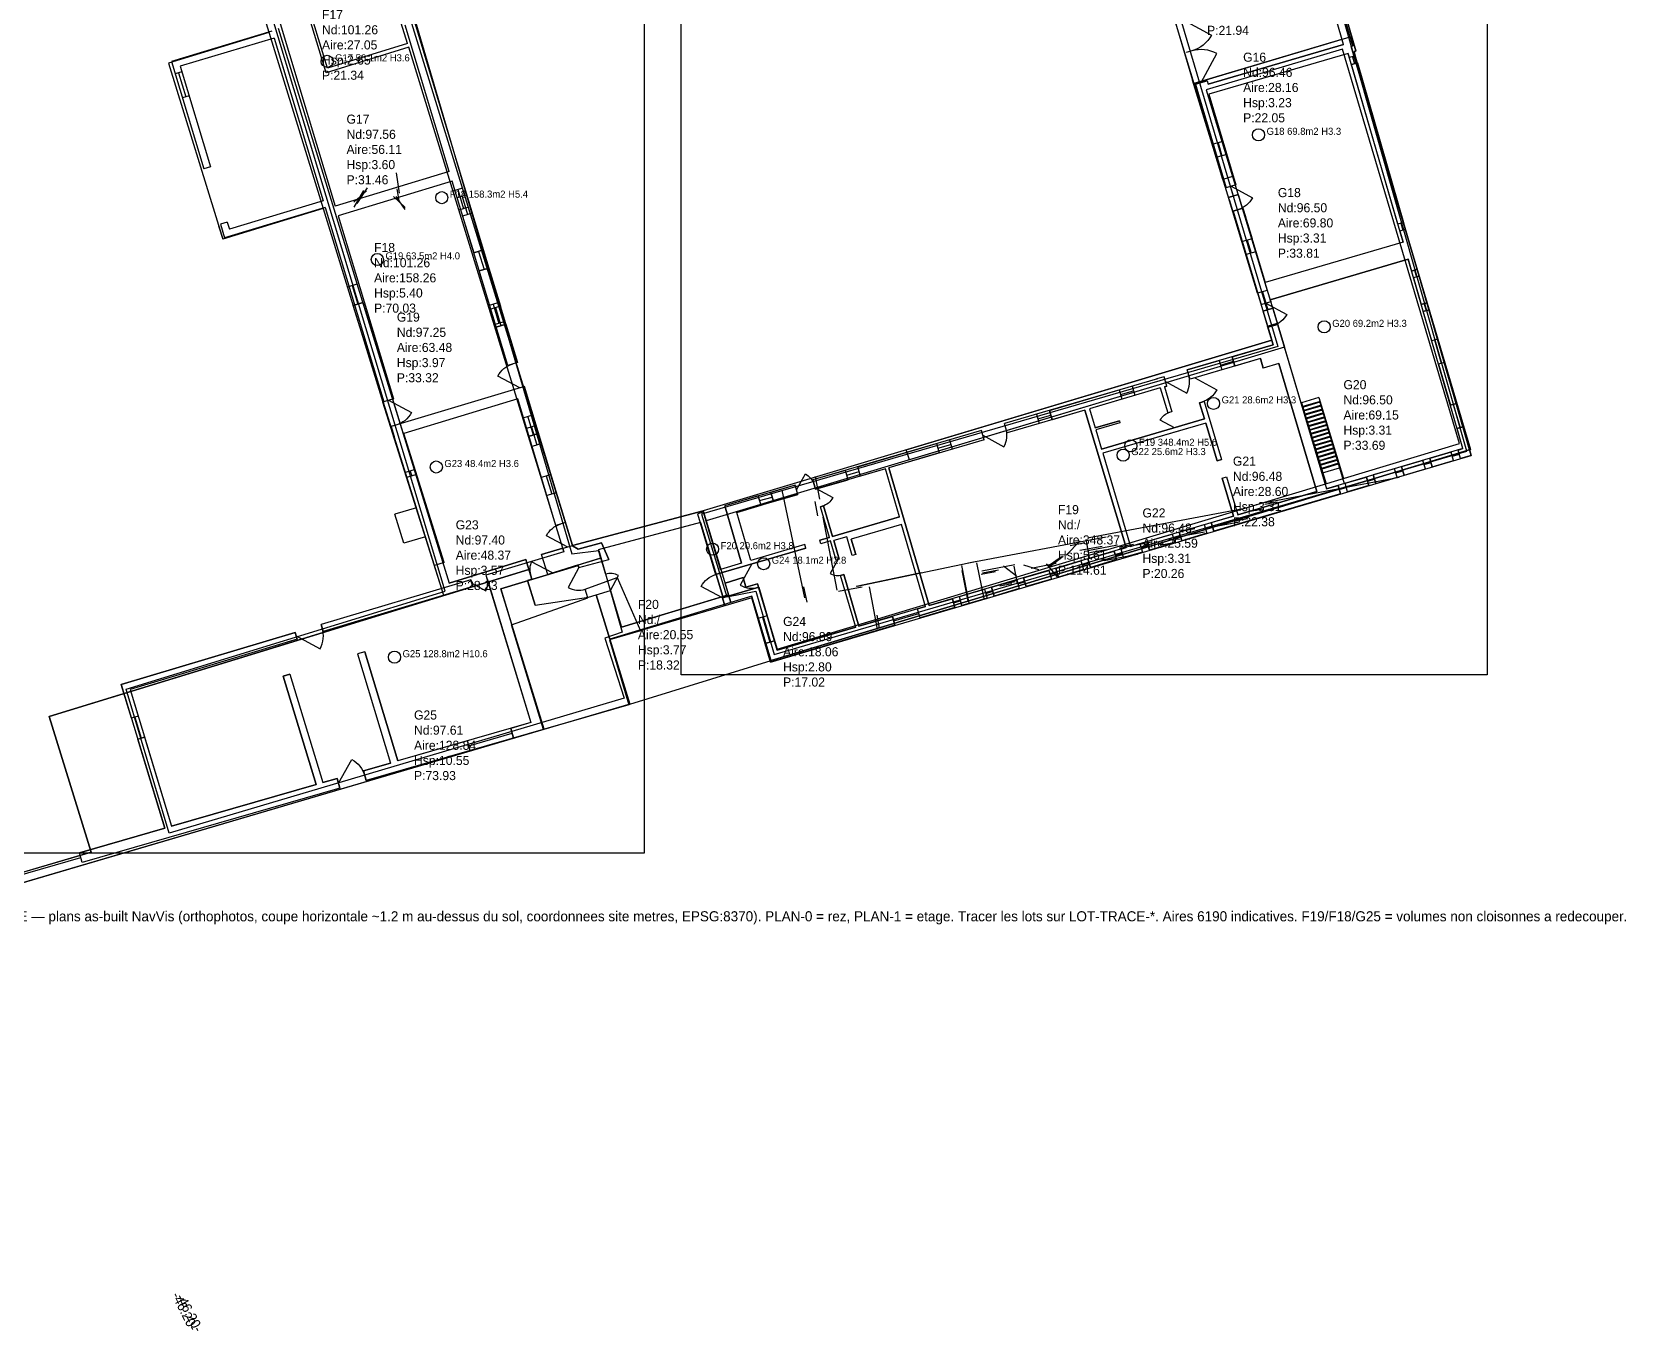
# Model space of a CAD drawing. Header units: metres. Extents: x -105 to 86, y -73 to 82.
# Drawn here: x -36.4 to 42.6, y -72.8 to -8.5 of the extents above; entities that cross this region are included whole.
import ezdxf

# ---------------------------------------------------------------- set-up
doc = ezdxf.new("R2010")
doc.units = ezdxf.units.M
for name, color, linetype in [('6190-AIRES-0', 1, 'Continuous'), ('6190-AIRES-1', 6, 'Continuous'), ('6190-COTES-0', 8, 'Continuous'), ('6190-COTES-1', 8, 'Continuous'), ('6190-LIMITE', 3, 'Continuous'), ('6190-PLAN-0', 1, 'Continuous'), ('6190-PLAN-1', 6, 'Continuous'), ('NAVVIS-FOOTPRINT', 5, 'Continuous'), ('NAVVIS-MURS-0', 7, 'Continuous'), ('NAVVIS-MURS-1', 4, 'Continuous'), ('NAVVIS-NOTES', 7, 'Continuous'), ('NAVVIS-PLAN-0', 8, 'Continuous'), ('NAVVIS-PLAN-1', 8, 'Continuous'), ('NAVVIS-ROOM-0', 3, 'Continuous'), ('NAVVIS-ROOM-1', 3, 'Continuous')]:
    doc.layers.add(name, color=color, linetype=linetype)
picture_1 = doc.add_image_def('image1.png', size_in_pixel=(1632, 2740))
picture_2 = doc.add_image_def('image2.png', size_in_pixel=(1632, 2740))
picture_3 = doc.add_image_def('image3.png', size_in_pixel=(2796, 2789))
picture_4 = doc.add_image_def('image4.png', size_in_pixel=(2796, 2789))

msp = doc.modelspace()

# ---------------------------------------------------------------- linework, layer by layer
at = {"layer": '6190-LIMITE'}
for p, q in [((-6.876, -41.554), (-6.876, -41.554)), ((-6.834, -41.513), (-6.834, -41.513))]:
    msp.add_line(p, q, dxfattribs=at)
at = {"layer": '6190-PLAN-0'}
for p, q in [((-24.53, -8.421), (-29.512, -9.914)), ((-24.126, -8.028), (-21.397, -17.075)), ((-15.748, -15.371), (-17.937, -8.114)), ((-12.373, -24.829), (-17.459, -7.97)), ((-24.429, -8.756), (-29.075, -10.149)), ((-24.429, -8.756), (-21.996, -16.821)), ((-24.429, -8.756), (-24.421, -8.78)), ((-24.429, -8.756), (-23.766, -10.952)), ((-24.429, -8.756), (-23.766, -10.952)), ((21.336, -9.311), (20.761, -9.48)), ((28.562, -9.083), (21.846, -11.04)), ((-29.512, -9.914), (-27.905, -15.241)), ((-29.075, -10.149), (-27.569, -15.14)), ((28.798, -9.514), (21.886, -11.529)), ((29.145, -9.643), (28.86, -9.726)), ((29.246, -9.988), (28.96, -10.072)), ((29.002, -9.684), (29.103, -10.03)), ((-28.991, -10.426), (-29.327, -10.527)), ((-29.159, -10.477), (-28.799, -11.674)), ((21.796, -10.869), (21.22, -11.039)), ((21.22, -11.039), (21.406, -11.668)), ((21.796, -10.869), (21.846, -11.04)), ((-28.63, -11.623), (-28.968, -11.724)), ((21.406, -11.668), (22.749, -16.166)), ((21.886, -11.529), (23.229, -16.026)), ((29.4, -11.579), (29.398, -11.579)), ((29.587, -12.222), (29.584, -12.223)), ((22.586, -13.874), (22.106, -14.014)), ((22.346, -13.944), (22.538, -14.586)), ((22.778, -14.516), (22.298, -14.656)), ((-27.569, -15.14), (-27.905, -15.241)), ((-15.748, -15.371), (-21.397, -17.075)), ((-15.604, -15.85), (-21.252, -17.554)), ((-12.851, -24.974), (-15.604, -15.85)), ((-14.877, -16.529), (-15.355, -16.673)), ((22.642, -15.808), (22.642, -15.808)), ((23.229, -16.026), (22.749, -16.166)), ((-21.895, -17.156), (-26.876, -18.649)), ((-21.996, -16.821), (-26.642, -18.214)), ((-21.895, -17.156), (-18.996, -26.765)), ((-15.116, -16.601), (-14.845, -17.501)), ((23.576, -17.186), (23.096, -17.326)), ((23.096, -17.326), (24.477, -21.95)), ((23.576, -17.186), (23.699, -17.599)), ((-26.743, -17.878), (-27.079, -17.979)), ((-27.079, -17.979), (-26.876, -18.649)), ((-26.743, -17.878), (-26.642, -18.214)), ((-21.252, -17.554), (-18.517, -26.62)), ((-14.605, -17.429), (-15.084, -17.573)), ((23.707, -17.626), (24.674, -20.861)), ((31.536, -17.883), (31.251, -17.966)), ((31.393, -17.924), (31.494, -18.27)), ((24.027, -18.696), (23.547, -18.836)), ((23.787, -18.766), (23.979, -19.408)), ((31.523, -18.866), (24.674, -20.861)), ((31.636, -18.229), (31.351, -18.312)), ((-14.056, -19.248), (-14.535, -19.392)), ((-14.296, -19.32), (-14.024, -20.22)), ((24.219, -19.338), (23.739, -19.478)), ((31.756, -19.707), (24.928, -21.713)), ((-13.785, -20.148), (-14.264, -20.292)), ((32.211, -20.209), (31.926, -20.293)), ((32.069, -20.251), (32.169, -20.597)), ((32.311, -20.555), (32.027, -20.639)), ((-13.216, -22.034), (-13.695, -22.178)), ((-13.455, -22.106), (-13.184, -23.006)), ((24.477, -21.95), (24.957, -21.809)), ((24.928, -21.713), (24.957, -21.809)), ((32.693, -21.871), (32.408, -21.954)), ((32.551, -21.912), (32.651, -22.258)), ((32.793, -22.216), (32.509, -22.3)), ((-12.944, -22.934), (-13.423, -23.078)), ((24.815, -23.081), (25.294, -22.939)), ((24.815, -23.081), (25.072, -23.942)), ((25.294, -22.939), (27.725, -31.074)), ((33.214, -23.667), (32.93, -23.75)), ((25.072, -23.942), (20.819, -25.192)), ((33.072, -23.708), (33.406, -24.861)), ((-12.373, -24.829), (-12.851, -24.974)), ((20.954, -25.652), (20.819, -25.192)), ((24.442, -24.628), (20.954, -25.652)), ((22.4, -24.728), (22.537, -25.187)), ((22.468, -24.957), (23.11, -24.766)), ((23.042, -24.539), (23.18, -24.999)), ((24.442, -24.628), (24.585, -25.107)), ((25.353, -24.881), (24.585, -25.107)), ((25.353, -24.881), (27.245, -31.215)), ((33.549, -24.819), (33.264, -24.903)), ((-12.017, -26.007), (-18.623, -28)), ((-9.984, -32.748), (-12.017, -26.007)), ((19.344, -25.625), (11.767, -27.851)), ((18.087, -25.994), (18.225, -26.454)), ((19.668, -25.53), (19.296, -25.639)), ((19.803, -25.991), (19.668, -25.53)), ((19.683, -26.026), (19.803, -25.991)), ((19.803, -25.991), (19.683, -26.026)), ((19.683, -26.026), (20.052, -27.262)), ((-18.517, -26.62), (-18.996, -26.765)), ((-12.352, -26.63), (-18, -28.334)), ((-10.462, -32.893), (-12.352, -26.63)), ((19.482, -26.085), (15.97, -27.116)), ((17.444, -26.183), (17.582, -26.643)), ((17.513, -26.413), (18.155, -26.221)), ((19.482, -26.085), (19.851, -27.321)), ((21.653, -26.75), (21.432, -26.815)), ((21.432, -26.815), (21.673, -27.62)), ((21.447, -26.852), (21.444, -26.853)), ((21.653, -26.75), (22.513, -29.628)), ((27.386, -26.796), (26.522, -27.05)), ((27.386, -26.796), (28.588, -30.82)), ((34.14, -26.855), (33.855, -26.939)), ((15.749, -27.181), (11.902, -28.311)), ((13.348, -27.386), (13.485, -27.846)), ((13.416, -27.616), (14.059, -27.428)), ((13.99, -27.198), (14.128, -27.658)), ((13.99, -27.198), (14.128, -27.658)), ((15.749, -27.181), (17.784, -33.994)), ((15.97, -27.116), (16.253, -28.065)), ((21.673, -27.62), (16.568, -29.119)), ((20.052, -27.262), (19.851, -27.321)), ((27.442, -26.988), (26.58, -27.241)), ((27.499, -27.18), (26.637, -27.433)), ((27.555, -27.372), (26.694, -27.625)), ((27.611, -27.564), (26.751, -27.816)), ((33.997, -26.897), (34.332, -28.049)), ((-18.623, -28), (-18.478, -28.481)), ((-16.003, -34.729), (-18, -28.334)), ((-11.434, -27.941), (-11.913, -28.085)), ((-11.673, -28.013), (-11.402, -28.913)), ((10.616, -28.189), (2.26, -30.643)), ((10.751, -28.649), (10.616, -28.189)), ((11.902, -28.311), (11.767, -27.851)), ((17.453, -27.713), (16.253, -28.065)), ((17.481, -27.809), (16.282, -28.161)), ((16.282, -28.161), (16.568, -29.119)), ((20.092, -28.303), (16.628, -29.32)), ((17.453, -27.713), (17.481, -27.809)), ((21.733, -27.821), (20.092, -28.303)), ((21.733, -27.821), (22.292, -29.694)), ((27.668, -27.756), (26.809, -28.008)), ((27.724, -27.947), (26.866, -28.2)), ((27.78, -28.139), (26.923, -28.391)), ((27.837, -28.331), (26.98, -28.583)), ((34.474, -28.007), (34.189, -28.091)), ((-17.373, -32.018), (-18.478, -28.481)), ((-11.162, -28.841), (-11.641, -28.985)), ((10.751, -28.649), (6.031, -30.036)), ((8.392, -28.842), (8.53, -29.302)), ((8.461, -29.072), (9.103, -28.88)), ((9.035, -28.653), (9.173, -29.113)), ((27.893, -28.523), (27.038, -28.774)), ((27.95, -28.715), (27.095, -28.966)), ((28.006, -28.907), (27.152, -29.158)), ((28.062, -29.099), (27.209, -29.349)), ((34.479, -29.09), (27.725, -31.074)), ((0.168, -39.657), (34.885, -29.423)), ((4.63, -30.447), (4.496, -29.987)), ((16.628, -29.32), (18.005, -33.929)), ((22.292, -29.694), (22.513, -29.628)), ((28.119, -29.291), (27.267, -29.541)), ((28.175, -29.483), (27.324, -29.733)), ((28.231, -29.674), (27.381, -29.924)), ((28.288, -29.866), (27.438, -30.116)), ((32.554, -29.883), (32.899, -29.781)), ((33.954, -29.47), (34.3, -29.369)), ((-17.44, -30.128), (-17.919, -30.273)), ((-17.365, -30.367), (-17.844, -30.512)), ((-17.679, -30.201), (-17.607, -30.44)), ((-10.7, -30.372), (-11.179, -30.517)), ((-10.94, -30.445), (-10.668, -31.345)), ((2.395, -31.104), (2.26, -30.643)), ((5.859, -30.087), (2.395, -31.104)), ((4.016, -30.628), (3.882, -30.167)), ((3.949, -30.397), (4.563, -30.218)), ((6.555, -32.467), (5.859, -30.087)), ((8.029, -36.86), (6.031, -30.036)), ((22.55, -30.556), (22.77, -30.491)), ((22.55, -30.556), (23.109, -32.43)), ((22.77, -30.491), (23.33, -32.365)), ((28.344, -30.058), (27.496, -30.308)), ((29.753, -30.707), (30.098, -30.605)), ((31.153, -30.295), (31.499, -30.193)), ((-10.429, -31.272), (-10.908, -31.417)), ((1.397, -30.897), (-2.096, -31.923)), ((1.531, -31.358), (-1.5, -32.248)), ((-0.301, -31.896), (-0.436, -31.436)), ((-0.368, -31.666), (0.246, -31.486)), ((0.313, -31.716), (0.178, -31.255)), ((1.531, -31.358), (1.397, -30.897)), ((27.245, -31.215), (23.33, -32.365)), ((28.352, -31.119), (28.697, -31.017)), ((-17.373, -32.018), (-18.447, -32.34)), ((-18, -33.772), (-18.447, -32.34)), ((-3.157, -32.235), (-3.445, -32.319)), ((-3.445, -32.319), (-2.552, -35.329)), ((-3.158, -32.234), (-2.315, -35.072)), ((-1.264, -34.764), (-2.096, -31.923)), ((-0.804, -34.628), (-1.5, -32.248)), ((2.801, -31.923), (2.648, -31.968)), ((3.092, -33.484), (2.648, -31.968)), ((3.245, -33.439), (2.801, -31.923)), ((-9.984, -32.748), (-10.462, -32.893)), ((-3.309, -32.779), (-3.31, -32.78)), ((6.555, -32.467), (3.245, -33.439)), ((6.665, -32.841), (4.17, -33.574)), ((7.856, -36.91), (6.665, -32.841)), ((23.109, -32.43), (18.005, -33.929)), ((21.661, -32.855), (21.788, -33.283)), ((21.721, -33.056), (22.066, -32.953)), ((22.006, -32.754), (22.134, -33.181)), ((-16.926, -33.45), (-18, -33.772)), ((-16.482, -34.873), (-16.926, -33.45)), ((-9.637, -33.897), (-10.116, -34.041)), ((-9.637, -33.897), (-9.356, -34.069)), ((-9.356, -34.069), (-8.197, -33.756)), ((-8.197, -33.756), (-7.833, -34.58)), ((1.863, -33.845), (-0.804, -34.628)), ((1.914, -34.018), (1.863, -33.845)), ((3.092, -33.484), (2.612, -33.625)), ((2.662, -33.798), (2.612, -33.625)), ((3.142, -33.657), (2.662, -33.798)), ((3.423, -34.617), (3.142, -33.657)), ((3.947, -33.452), (3.304, -33.641)), ((3.577, -34.572), (3.304, -33.641)), ((4.219, -34.383), (3.947, -33.452)), ((4.392, -34.332), (4.17, -33.574)), ((18.475, -33.791), (18.604, -34.222)), ((18.54, -34.006), (18.885, -33.903)), ((18.821, -33.689), (18.949, -34.12)), ((20.068, -33.323), (20.196, -33.753)), ((20.13, -33.531), (20.475, -33.428)), ((20.413, -33.222), (20.542, -33.651)), ((-16.003, -34.729), (-16.482, -34.873)), ((-10.067, -34.203), (-13.927, -35.36)), ((-10.067, -34.203), (-10.116, -34.041)), ((-9.329, -34.984), (-7.833, -34.58)), ((1.914, -34.018), (-2.552, -35.329)), ((3.577, -34.572), (3.423, -34.617)), ((4.392, -34.332), (4.219, -34.383)), ((7.107, -34.348), (7.106, -34.348)), ((17.784, -33.994), (8.029, -36.86)), ((15.551, -34.652), (15.679, -35.08)), ((15.611, -34.853), (15.956, -34.75)), ((15.897, -34.55), (16.024, -34.978)), ((17.26, -34.374), (17.605, -34.273)), ((-13.927, -35.36), (-13.825, -35.694)), ((-9.361, -34.879), (-13.2, -36.029)), ((-9.329, -34.984), (-9.361, -34.879)), ((-9.006, -36.054), (-7.436, -35.476)), ((-7.436, -35.476), (-6.27, -38.109)), ((-1.264, -34.764), (-2.315, -35.072)), ((3.796, -35.32), (3.642, -35.365)), ((4.392, -37.928), (3.642, -35.365)), ((4.546, -37.883), (3.796, -35.32)), ((12.711, -35.486), (12.841, -35.921)), ((13.959, -35.12), (14.088, -35.553)), ((14.019, -35.32), (14.363, -35.217)), ((14.304, -35.018), (14.433, -35.451)), ((-14.683, -35.586), (-22.087, -37.805)), ((-14.581, -35.921), (-21.99, -38.142)), ((-14.683, -35.586), (-14.581, -35.921)), ((-13.825, -35.694), (-11.709, -42.659)), ((-13.668, -36.212), (-11.709, -42.659)), ((-13.2, -36.029), (-11.083, -42.999)), ((-8.876, -36.487), (-9.006, -36.054)), ((-0.416, -35.954), (-2.208, -36.486)), ((0.497, -39.072), (-0.416, -35.954)), ((10.773, -36.055), (10.904, -36.492)), ((10.833, -36.256), (11.178, -36.153)), ((11.118, -35.954), (11.249, -36.39)), ((12.366, -35.587), (12.496, -36.023)), ((12.426, -35.788), (12.771, -35.685)), ((-12.659, -37.811), (-8.876, -36.487)), ((-0.764, -36.474), (-7.813, -38.567)), ((-2.208, -36.486), (-2.094, -36.869)), ((0.168, -39.657), (-0.764, -36.474)), ((7.856, -36.91), (4.546, -37.883)), ((7.582, -37.471), (7.453, -37.029)), ((9.31, -36.965), (9.18, -36.523)), ((9.241, -36.732), (9.586, -36.63)), ((-21.99, -38.142), (-22.087, -37.805)), ((0, -37.373), (-0.463, -37.509)), ((-0.232, -37.441), (0.131, -38.679)), ((6.335, -37.839), (6.206, -37.395)), ((6.272, -37.623), (7.52, -37.257)), ((-23.384, -38.194), (-32.002, -40.777)), ((-23.287, -38.531), (-31.565, -41.012)), ((-23.287, -38.531), (-23.384, -38.194)), ((-7.813, -38.567), (-6.844, -41.779)), ((0.362, -38.611), (-0.099, -38.747)), ((4.392, -37.928), (0.497, -39.072)), ((-19.936, -39.145), (-20.3, -39.254)), ((-20.3, -39.254), (-18.657, -44.66)), ((-19.936, -39.145), (-18.292, -44.555)), ((-23.643, -40.256), (-23.978, -40.356)), ((-23.643, -40.256), (-22.011, -45.626)), ((0.628, -39.522), (0.628, -39.521)), ((-32.002, -40.777), (-29.844, -47.881)), ((-31.565, -41.012), (-29.507, -47.784)), ((-23.978, -40.356), (-22.347, -45.723)), ((-6.844, -41.779), (-19.863, -45.528)), ((-6.982, -41.298), (-6.988, -41.3)), ((-31.164, -42.332), (-31.504, -42.434)), ((-31.334, -42.383), (-31.016, -43.436)), ((-30.844, -43.385), (-31.188, -43.488)), ((-11.709, -42.659), (-18.292, -44.555)), ((-14.773, -43.802), (-12.629, -43.184)), ((-12.56, -43.425), (-12.698, -42.944)), ((-14.704, -44.042), (-14.842, -43.561)), ((-20.002, -45.047), (-18.657, -44.66)), ((-22.347, -45.723), (-29.507, -47.784)), ((-21.303, -45.422), (-22.011, -45.626)), ((-21.164, -45.902), (-21.303, -45.422)), ((-19.863, -45.528), (-20.002, -45.047)), ((-21.164, -45.902), (-33.935, -49.58)), ((-29.844, -47.881), (-34.074, -49.099)), ((-37.253, -50.275), (-34.005, -49.339)), ((-33.935, -49.58), (-34.074, -49.099))]:
    msp.add_line(p, q, dxfattribs=at)
for points in [[(27.787, -4.594), (29.17, -9.394), (29.083, -9.431), (29.145, -9.643), (28.86, -9.726), (28.798, -9.514), (21.886, -11.529), (23.229, -16.026), (22.749, -16.166), (21.22, -11.039), (21.796, -10.869), (21.846, -11.04), (28.562, -9.083), (27.446, -5.211)], [(34.885, -29.423), (29.083, -9.431), (29.17, -9.394), (27.787, -4.594), (27.636, -4.638)], [(28.562, -9.083), (27.446, -5.211)], [(31.513, -18.869), (28.798, -9.514)], [(34.479, -29.09), (31.756, -19.707)], [(34.36, -29.577), (34.239, -29.16)], [(31.559, -30.403), (31.438, -29.983)], [(32.615, -30.092), (32.493, -29.673)], [(32.96, -29.99), (32.838, -29.572)], [(34.015, -29.679), (33.894, -29.262)], [(29.814, -30.918), (29.691, -30.496)], [(30.159, -30.816), (30.037, -30.395)], [(31.214, -30.505), (31.092, -30.085)], [(28.413, -31.33), (28.291, -30.908)], [(28.759, -31.229), (28.636, -30.806)], [(17.32, -34.583), (17.199, -34.166)], [(17.666, -34.481), (17.545, -34.064)], [(9.653, -36.86), (9.526, -36.422)]]:
    msp.add_lwpolyline(points, dxfattribs=at)
for points in [[(20.589, -7.837), (22.016, -8.614, -0.198912), (21.049, -9.395)], [(21.508, -10.954), (22.285, -9.527, 0.198912), (21.049, -9.395)], [(22.989, -16.096), (24.054, -16.671, -0.198912), (23.336, -17.256)], [(24.717, -21.879), (25.754, -22.442, -0.198912), (25.052, -23.011)], [(-12.257, -26.079), (-13.341, -25.497, -0.198912), (-12.612, -24.901)], [(19.735, -25.76), (20.789, -26.335, 0.198912), (20.887, -25.422)], [(21.185, -25.585), (22.285, -26.179, -0.198912), (21.542, -26.782)], [(-18.757, -26.692), (-17.62, -27.302, -0.198912), (-18.384, -27.927)], [(20.181, -28.058), (19.477, -27.678, -0.198912), (19.952, -27.291)], [(10.683, -28.419), (11.737, -28.994, 0.198912), (11.835, -28.081)], [(1.464, -31.127), (1.895, -30.337, -0.198912), (2.328, -30.874)], [(2.472, -31.081), (3.261, -31.513, -0.198912), (2.725, -31.945)], [(-9.876, -33.969), (-10.934, -33.402, -0.198912), (-10.223, -32.82)], [(3.5, -34.594), (3.125, -35.278, 0.198912), (3.719, -35.343)], [(-14.632, -35.754), (-13.936, -36.126, 0.198912), (-13.877, -35.524)], [(-9.329, -34.984), (-9.858, -35.969, 0.198912), (-9.006, -36.054)], [(-2.208, -36.486), (-3.269, -35.911, -0.198912), (-2.552, -35.329)], [(-0.753, -34.801), (-1.33, -35.855, 0.198912), (-0.416, -35.954)], [(-23.336, -38.362), (-22.144, -39.005, 0.198912), (-22.039, -37.974)], [(-21.234, -45.662), (-20.579, -44.477, -0.198912), (-19.933, -45.287)]]:
    msp.add_lwpolyline(points, format="xyb", dxfattribs=at)
for points in [[(29.245, -9.989), (31.536, -17.883), (31.251, -17.966), (28.96, -10.072)], [(23.547, -18.836), (23.096, -17.326), (23.576, -17.186), (24.027, -18.696)], [(-15.084, -17.573), (-14.535, -19.392), (-14.056, -19.248), (-14.605, -17.429)], [(31.636, -18.229), (31.351, -18.312), (31.513, -18.869), (24.674, -20.861), (24.219, -19.338), (23.739, -19.478), (24.477, -21.95), (24.957, -21.809), (24.928, -21.713), (31.756, -19.707), (31.926, -20.293), (32.211, -20.209)], [(-13.785, -20.148), (-13.216, -22.034), (-13.695, -22.178), (-14.264, -20.292)], [(32.693, -21.871), (32.311, -20.555), (32.027, -20.639), (32.408, -21.954)], [(22.134, -33.181), (22.006, -32.754), (23.109, -32.43), (22.55, -30.556), (22.77, -30.491), (23.33, -32.365), (27.245, -31.215), (25.353, -24.881), (24.585, -25.107), (24.442, -24.628), (23.18, -24.999), (23.042, -24.539), (25.072, -23.942), (24.798, -23.024), (25.277, -22.882), (27.725, -31.074), (28.291, -30.908), (28.415, -31.33)], [(32.93, -23.75), (32.509, -22.3), (32.793, -22.216), (33.214, -23.667)], [(-12.944, -22.934), (-12.373, -24.829), (-12.851, -24.974), (-13.423, -23.078)], [(20.819, -25.192), (22.4, -24.728), (22.537, -25.187), (20.954, -25.652)], [(34.14, -26.855), (33.549, -24.819), (33.264, -24.903), (33.855, -26.939)], [(17.666, -34.481), (17.545, -34.064), (17.784, -33.994), (15.749, -27.181), (14.128, -27.658), (13.99, -27.198), (17.444, -26.183), (17.582, -26.643), (15.97, -27.116), (16.253, -28.065), (17.453, -27.713), (17.481, -27.809), (16.282, -28.161), (16.568, -29.119), (21.673, -27.62), (21.432, -26.815), (21.653, -26.75), (22.513, -29.628), (22.292, -29.694), (21.733, -27.821), (16.628, -29.32), (18.005, -33.929), (18.475, -33.791), (18.604, -34.222)], [(34.36, -29.577), (34.239, -29.16), (34.479, -29.09), (34.189, -28.091), (34.474, -28.007), (34.885, -29.423)], [(4.496, -29.987), (8.392, -28.842), (8.53, -29.302), (6.031, -30.036), (8.029, -36.86), (9.12, -36.539), (9.18, -36.523), (9.31, -36.965), (7.582, -37.471), (7.453, -37.029), (7.856, -36.91), (6.665, -32.841), (4.17, -33.574), (4.392, -34.332), (4.219, -34.383), (3.947, -33.452), (3.304, -33.641), (3.577, -34.572), (3.423, -34.617), (3.142, -33.657), (2.662, -33.798), (2.612, -33.625), (3.092, -33.484), (2.648, -31.968), (2.801, -31.923), (3.245, -33.439), (6.555, -32.467), (5.859, -30.087), (4.63, -30.447)], [(31.559, -30.403), (32.615, -30.092), (32.493, -29.673), (31.438, -29.983)], [(32.96, -29.99), (34.015, -29.679), (33.894, -29.262), (32.838, -29.572)], [(2.26, -30.643), (2.395, -31.104), (4.016, -30.628), (3.882, -30.167)], [(28.636, -30.806), (29.691, -30.496), (29.814, -30.918), (28.759, -31.229)], [(30.159, -30.816), (31.214, -30.505), (31.092, -30.085), (30.037, -30.395)], [(-3.445, -32.319), (-2.552, -35.329), (1.914, -34.018), (1.863, -33.845), (-0.804, -34.628), (-1.5, -32.248), (-0.301, -31.897), (-0.436, -31.435), (-2.096, -31.921), (-1.264, -34.764), (-2.315, -35.072), (-3.158, -32.234)], [(0.178, -31.255), (0.313, -31.715), (1.531, -31.358), (1.396, -30.897)], [(20.542, -33.651), (20.413, -33.222), (21.661, -32.855), (21.788, -33.283)], [(-12.56, -43.425), (-11.041, -42.987), (-13.2, -36.029), (-9.361, -34.879), (-9.329, -34.984), (-7.833, -34.58), (-8.197, -33.756), (-9.356, -34.069), (-9.637, -33.897), (-10.116, -34.041), (-10.067, -34.203), (-13.927, -35.36), (-11.709, -42.659), (-12.698, -42.944)], [(18.821, -33.689), (20.068, -33.323), (20.196, -33.753), (18.949, -34.12)], [(14.433, -35.451), (14.304, -35.018), (15.551, -34.652), (15.679, -35.08)], [(16.024, -34.978), (15.897, -34.55), (17.199, -34.166), (17.32, -34.583)], [(-7.436, -35.476), (-6.27, -38.109), (-7.813, -38.567), (-6.844, -41.779), (-11.083, -42.999), (-12.659, -37.811), (-8.876, -36.487), (-9.006, -36.054)], [(0.362, -38.611), (0.497, -39.072), (4.392, -37.928), (3.642, -35.365), (3.796, -35.32), (4.546, -37.883), (6.206, -37.395), (6.335, -37.839), (0.168, -39.657), (-0.099, -38.747)], [(12.841, -35.921), (12.711, -35.486), (13.959, -35.12), (14.088, -35.553)], [(-14.683, -35.586), (-22.087, -37.805), (-21.99, -38.142), (-14.581, -35.921)], [(-2.208, -36.486), (-0.416, -35.954), (0, -37.373), (-0.461, -37.508), (-0.764, -36.474), (-2.094, -36.869)], [(9.653, -36.86), (9.525, -36.42), (10.773, -36.055), (10.904, -36.492)], [(11.249, -36.39), (11.118, -35.954), (12.366, -35.587), (12.496, -36.023)], [(-32.002, -40.777), (-23.384, -38.194), (-23.287, -38.531), (-31.565, -41.012), (-31.164, -42.332), (-31.499, -42.433)], [(-19.863, -45.528), (-14.704, -44.042), (-14.842, -43.561), (-18.292, -44.555), (-19.936, -39.145), (-20.3, -39.254), (-18.657, -44.66), (-20.002, -45.047)], [(-30.844, -43.385), (-29.507, -47.784), (-22.347, -45.723), (-23.978, -40.356), (-23.643, -40.256), (-22.011, -45.626), (-21.303, -45.422), (-21.164, -45.902), (-33.935, -49.58), (-34.074, -49.099), (-29.844, -47.881), (-31.179, -43.485)]]:
    msp.add_lwpolyline(points, close=True, dxfattribs=at)
at = {"layer": '6190-PLAN-1'}
for p, q in [((-28.892, 5.198), (-19.039, -26.794)), ((-9.634, -33.892), (-21.075, 3.258)), ((-17.816, -9.024), (-19.735, -2.792)), ((-21.782, -10.245), (-23.451, -4.826)), ((-21.838, -10.472), (-22.771, -7.442)), ((20.148, -7.724), (21.085, -10.836)), ((-24.679, -8.483), (-29.652, -10.005)), ((-24.225, -8.259), (-15.759, -35.746)), ((-17.757, -9.215), (-21.838, -10.472)), ((-17.816, -9.024), (-21.782, -10.245)), ((-10.117, -34.019), (-17.757, -9.215)), ((28.467, -8.823), (21.137, -11.005)), ((28.513, -9.31), (21.754, -11.322)), ((-29.652, -10.005), (-26.967, -18.724)), ((22.888, -16.754), (21.085, -10.836)), ((21.754, -11.322), (25.643, -24.071)), ((29.793, -13.614), (29.789, -13.615)), ((30.059, -14.505), (30.053, -14.507)), ((23.064, -15.617), (22.585, -15.759)), ((22.824, -15.688), (23.095, -16.578)), ((-22.259, -16.339), (-22.237, -16.332)), ((-15.086, -16.188), (-15.564, -16.335)), ((-15.325, -16.261), (-15.034, -17.207)), ((23.335, -16.506), (22.856, -16.649)), ((-21.993, -17.202), (-26.967, -18.724)), ((-14.795, -17.134), (-15.273, -17.281)), ((22.888, -16.754), (25.012, -23.717)), ((-27.173, -18.055), (-26.967, -18.724)), ((31.474, -19.259), (31.463, -19.262)), ((31.739, -20.15), (31.727, -20.154)), ((-20.319, -20.941), (-20.797, -21.087)), ((-20.558, -21.014), (-20.275, -21.931)), ((24.782, -21.251), (24.303, -21.393)), ((24.543, -21.322), (24.814, -22.212)), ((-20.036, -21.858), (-20.514, -22.005)), ((-13.337, -21.865), (-13.816, -22.012)), ((-13.576, -21.938), (-13.285, -22.885)), ((32.725, -21.946), (32.723, -21.947)), ((-13.046, -22.811), (-13.524, -22.958)), ((25.054, -22.14), (24.574, -22.283)), ((24.732, -22.8), (25.012, -23.717)), ((25.012, -23.717), (-3.169, -32.173)), ((25.643, -24.071), (-3.02, -32.671)), ((19.617, -25.336), (19.246, -25.447)), ((-16.01, -36.365), (-19.039, -26.794)), ((27.342, -26.558), (26.48, -26.816)), ((26.48, -26.816), (27.704, -30.829)), ((27.399, -26.749), (26.538, -27.008)), ((27.342, -26.558), (28.567, -30.575)), ((-11.62, -27.437), (-12.1, -27.583)), ((-11.86, -27.51), (-11.584, -28.409)), ((27.457, -26.941), (26.597, -27.199)), ((27.514, -27.132), (26.655, -27.39)), ((27.572, -27.324), (26.713, -27.581)), ((27.629, -27.515), (26.772, -27.773)), ((-11.345, -28.335), (-11.823, -28.482)), ((27.687, -27.707), (26.83, -27.964)), ((27.744, -27.899), (26.888, -28.155)), ((27.802, -28.09), (26.947, -28.347)), ((27.859, -28.282), (27.005, -28.538)), ((0.198, -39.575), (34.856, -29.141)), ((0.497, -39.021), (34.303, -28.842)), ((27.917, -28.473), (27.063, -28.729)), ((27.974, -28.665), (27.122, -28.921)), ((28.032, -28.856), (27.18, -29.112)), ((28.089, -29.048), (27.238, -29.303)), ((28.147, -29.239), (27.297, -29.494)), ((28.204, -29.431), (27.355, -29.686)), ((28.262, -29.623), (27.414, -29.877)), ((28.319, -29.814), (27.472, -30.068)), ((-3.169, -32.173), (-9.634, -33.892)), ((-3.17, -32.172), (-1.793, -36.714)), ((-3.306, -32.755), (-8.376, -34.095)), ((-3.306, -32.755), (-2.196, -36.418)), ((-11.953, -34.581), (-15.759, -35.746)), ((-11.653, -35.555), (-11.953, -34.581)), ((-10.116, -34.019), (-11.169, -34.341)), ((-10.869, -35.315), (-11.169, -34.341)), ((-9.339, -34.847), (-8.249, -34.513)), ((-8.376, -34.095), (-8.008, -35.306)), ((-9.339, -34.847), (-10.869, -35.315)), ((-1.188, -35.477), (-2.085, -35.749)), ((-1.045, -35.956), (-1.188, -35.477)), ((-11.653, -35.555), (-11.873, -35.622)), ((-11.497, -36.845), (-11.873, -35.622)), ((-8.848, -36.452), (-7.762, -36.12)), ((-7.762, -36.12), (-7.21, -37.938)), ((-1.909, -36.331), (-7.21, -37.938)), ((-0.471, -35.782), (-1.045, -35.956)), ((0.497, -39.021), (-0.471, -35.782)), ((-16.01, -36.365), (-35.574, -42.352)), ((-16.01, -36.365), (-35.574, -42.352)), ((-11.497, -36.845), (-8.845, -36.451)), ((-7.789, -38.532), (-8.466, -36.335)), ((-0.751, -36.398), (-7.789, -38.532)), ((0.198, -39.575), (-0.751, -36.398)), ((-7.789, -38.532), (-6.801, -41.738)), ((0.07, -39.149), (0.071, -39.149)), ((0.625, -39.448), (0.625, -39.447)), ((0.658, -39.438), (0.658, -39.437)), ((-6.801, -41.738), (-38.558, -51.081)), ((-6.942, -41.258), (-6.948, -41.26)), ((-35.574, -42.352), (-33.49, -49.069)), ((-33.49, -49.069), (-38.684, -50.598))]:
    msp.add_line(p, q, dxfattribs=at)
for points in [[(18.473, -2.159), (21.137, -11.007), (28.893, -8.696), (27.614, -4.353)], [(34.856, -29.141), (28.939, -9.183), (29.026, -9.146), (27.614, -4.353), (27.464, -4.398)], [(34.303, -28.842), (28.513, -9.31)]]:
    msp.add_lwpolyline(points, dxfattribs=at)
for points in [[(-2.085, -35.749), (-1.188, -35.477), (-1.045, -35.956), (-0.471, -35.782), (0.497, -39.021), (34.303, -28.842), (28.513, -9.31), (21.754, -11.322), (23.064, -15.617), (22.585, -15.759), (21.137, -11.005), (28.893, -8.696), (29.026, -9.146), (28.939, -9.183), (34.856, -29.141), (0.198, -39.575), (-0.751, -36.398), (-1.793, -36.714)], [(23.335, -16.506), (24.782, -21.251), (24.303, -21.393), (22.856, -16.649)], [(-11.953, -34.581), (-11.801, -35.077), (-16.01, -36.365), (-20.514, -22.005), (-20.036, -21.858), (-15.759, -35.746)], [(6.898, -29.152), (25.012, -23.717), (24.574, -22.283), (25.054, -22.14), (25.643, -24.071), (7.051, -29.649)], [(-11.345, -28.335), (-9.634, -33.892), (-3.169, -32.173), (-1.793, -36.714), (-7.789, -38.532), (-8.466, -36.335), (-7.762, -36.12), (-7.21, -37.938), (-2.196, -36.418), (-3.306, -32.755), (-8.376, -34.095), (-8.249, -34.513), (-10.869, -35.315), (-11.169, -34.341), (-10.116, -34.019), (-11.823, -28.482)], [(-38.558, -51.081), (-38.684, -50.598), (-33.49, -49.069), (-35.574, -42.352), (-11.801, -35.077), (-11.653, -35.555), (-11.873, -35.622), (-11.497, -36.845), (-8.845, -36.451), (-8.466, -36.335), (-7.789, -38.532), (-6.801, -41.738)], [(-6.801, -41.738), (0.198, -39.575), (-0.751, -36.398), (-1.793, -36.714), (-7.789, -38.532)]]:
    msp.add_lwpolyline(points, close=True, dxfattribs=at)
for points in [[(-10.631, -35.242), (-11.667, -34.691, 0.19984), (-11.726, -35.319)], [(-7.762, -36.12), (-7.361, -35.37, 0.198912), (-8.008, -35.306)]]:
    msp.add_lwpolyline(points, format="xyb", dxfattribs=at)
at = {"layer": 'NAVVIS-FOOTPRINT'}
for points in [[(-23.32, 12.128), (-9.68, -34.305), (-8.338, -34.138), (-7.179, -38.18), (-8.041, -38.477), (-7.087, -41.452), (-29.618, -48.129), (-31.758, -40.995), (-15.945, -36.15), (-28.567, 5.738), (-41.437, 2.706), (-42.18, 7.432), (-34.452, 8.888), (-23.32, 12.128)], [(18.817, -2.169), (25.303, -24.031), (-3.254, -32.34), (-1.994, -36.421), (-0.562, -36.143), (0.347, -39.29), (34.675, -29.215), (26.752, -1.463), (18.817, -2.169)]]:
    msp.add_lwpolyline(points, close=True, dxfattribs=at)
at = {"layer": 'NAVVIS-MURS-0'}
for p, q in [((2.615, -31.589), (2.401, -30.462)), ((24.673, -31.761), (31.321, -30.499)), ((2.518, -32.413), (2.385, -31.715)), ((15.951, -33.496), (23.667, -32.031)), ((23.849, -32.203), (24.581, -32.064)), ((24.657, -31.843), (25.278, -31.725)), ((3.47, -36.093), (2.786, -32.489)), ((20.506, -33.174), (21.185, -33.045)), ((21.794, -33.017), (23.398, -32.712)), ((22.892, -32.721), (23.818, -32.545)), ((9.98, -34.743), (16.796, -33.45)), ((14.814, -34.364), (15.514, -33.664)), ((15.018, -33.879), (15.7, -33.75)), ((15.499, -34.124), (16.609, -33.914)), ((15.978, -34.48), (15.825, -33.673)), ((15.898, -34.136), (17.354, -33.86)), ((17.462, -33.956), (18.161, -33.823)), ((17.463, -34.012), (19.043, -33.712)), ((19.468, -33.865), (20.135, -33.738)), ((20.864, -33.367), (21.664, -33.215)), ((13.914, -34.914), (14.589, -34.439)), ((13.964, -34.964), (14.664, -34.414)), ((15.979, -34.238), (16.813, -34.079)), ((16.707, -34.632), (18.346, -34.321)), ((10.004, -36.749), (9.649, -34.879)), ((9.959, -36.652), (9.669, -35.126)), ((10.609, -35.314), (11.312, -35.18)), ((10.633, -35.136), (12.278, -34.824)), ((10.674, -35.245), (11.47, -35.094)), ((12.364, -35.414), (11.714, -34.914)), ((12.409, -35.786), (12.244, -34.917)), ((13.464, -35.089), (12.714, -34.864)), ((13.087, -35.003), (14.315, -34.769)), ((14.389, -35.439), (13.839, -34.789)), ((3.541, -36.152), (4.712, -35.929)), ((5.475, -38.025), (5.077, -35.928)), ((11.456, -35.831), (12.296, -35.672)), ((11.531, -35.883), (12.122, -35.77)), ((5.575, -37.974), (5.453, -37.329))]:
    msp.add_line(p, q, dxfattribs=at)
at = {"layer": 'NAVVIS-MURS-1'}
for p, q in [((-18.213, -16.44), (-18.367, -15.438)), ((-20.477, -16.877), (-19.852, -16.327)), ((-20.452, -17.127), (-19.977, -16.302)), ((-20.302, -16.952), (-19.802, -16.177)), ((-18.231, -16.824), (-18.323, -16.229)), ((-17.927, -17.152), (-18.502, -16.602)), ((-17.927, -17.252), (-18.377, -16.602)), ((1.864, -36.483), (0.754, -31.144)), ((4.487, -35.896), (10.314, -34.684)), ((10.758, -36.504), (10.393, -34.751)), ((4.413, -35.901), (7.639, -35.23)), ((1.979, -36.693), (1.822, -35.937))]:
    msp.add_line(p, q, dxfattribs=at)
at = {"layer": 'NAVVIS-ROOM-0'}
for centre in [(-21.8, -9.91), (24.35, -13.55), (-19.31, -19.72), (27.6, -23.06), (22.12, -26.85), (17.64, -29.41), (-16.39, -30), (-0.17, -34.79), (-18.46, -39.42)]:
    msp.add_circle(centre, 0.3, dxfattribs=at)
at = {"layer": 'NAVVIS-ROOM-1'}
for centre in [(-16.12, -16.66), (18.02, -28.95), (-2.7, -34.07)]:
    msp.add_circle(centre, 0.3, dxfattribs=at)

# ---------------------------------------------------------------- texts
at = {"layer": '6190-AIRES-0', "char_height": 0.45, "attachment_point": 1}
for s, insert in [('G15\\PNd:96.38\\PAire:27.12\\PHsp:2.93\\PP:21.94', (21.8, -5.149)), ('G16\\PNd:96.46\\PAire:28.16\\PHsp:3.23\\PP:22.05', (23.587, -9.48)), ('G17\\PNd:97.56\\PAire:56.11\\PHsp:3.60\\PP:31.46', (-20.838, -12.548)), ('G18\\PNd:96.50\\PAire:69.80\\PHsp:3.31\\PP:33.81', (25.306, -16.185)), ('G19\\PNd:97.25\\PAire:63.48\\PHsp:3.97\\PP:33.32', (-18.345, -22.354)), ('G20\\PNd:96.50\\PAire:69.15\\PHsp:3.31\\PP:33.69', (28.557, -25.698)), ('G21\\PNd:96.48\\PAire:28.60\\PHsp:3.31\\PP:22.38', (23.08, -29.485)), ('G22\\PNd:96.48\\PAire:25.59\\PHsp:3.31\\PP:20.26', (18.599, -32.048)), ('G23\\PNd:97.40\\PAire:48.37\\PHsp:3.57\\PP:28.23', (-15.429, -32.639)), ('G24\\PNd:96.89\\PAire:18.06\\PHsp:2.80\\PP:17.02', (0.792, -37.423)), ('G25\\PNd:97.61\\PAire:128.84\\PHsp:10.55\\PP:73.93', (-17.493, -42.056))]:
    msp.add_mtext(s, dxfattribs=dict(at, insert=insert))
at = {"layer": '6190-AIRES-1', "char_height": 0.45, "attachment_point": 1}
for s, insert in [('F17\\PNd:101.26\\PAire:27.05\\PHsp:2.65\\PP:21.34', (-22.052, -7.371)), ('F18\\PNd:101.26\\PAire:158.26\\PHsp:5.40\\PP:70.03', (-19.471, -18.906)), ('F19\\PNd:/\\PAire:348.37\\PHsp:5.61\\PP:114.61', (14.411, -31.886)), ('F20\\PNd:/\\PAire:20.55\\PHsp:3.77\\PP:18.32', (-6.402, -36.578))]:
    msp.add_mtext(s, dxfattribs=dict(at, insert=insert))
at = {"layer": '6190-COTES-0'}
msp.add_text('-46.20-', height=0.48, rotation=296.50978, dxfattribs=at).set_placement((-29.515, -71.007))
at = {"layer": '6190-COTES-1'}
msp.add_text('-46.20-', height=0.48, rotation=298.00978, dxfattribs=at).set_placement((-29.302, -71.097))
at = {"layer": 'NAVVIS-NOTES', "insert": (-43, -52), "char_height": 0.5, "attachment_point": 1}
msp.add_mtext('FERME DU TEMPLE — plans as-built NavVis (orthophotos, coupe horizontale ~1.2 m au-dessus du sol, coordonnees site metres, EPSG:8370). PLAN-0 = rez, PLAN-1 = etage. Tracer les lots sur LOT-TRACE-*. Aires 6190 indicatives. F19/F18/G25 = volumes non cloisonnes a redecouper.', dxfattribs=at)
at = {"layer": 'NAVVIS-ROOM-0'}
for s, p in [('G17 56.1m2 H3.6', (-21.4, -9.91)), ('G18 69.8m2 H3.3', (24.75, -13.55)), ('G19 63.5m2 H4.0', (-18.91, -19.72)), ('G20 69.2m2 H3.3', (28, -23.06)), ('G21 28.6m2 H3.3', (22.52, -26.85)), ('G22 25.6m2 H3.3', (18.04, -29.41)), ('G23 48.4m2 H3.6', (-15.99, -30)), ('G24 18.1m2 H2.8', (0.23, -34.79)), ('G25 128.8m2 H10.6', (-18.06, -39.42))]:
    msp.add_text(s, height=0.35, dxfattribs=at).set_placement(p)
at = {"layer": 'NAVVIS-ROOM-1'}
for s, p in [('F18 158.3m2 H5.4', (-15.72, -16.66)), ('F19 348.4m2 H5.6', (18.42, -28.95)), ('F20 20.6m2 H3.8', (-2.3, -34.07))]:
    msp.add_text(s, height=0.35, dxfattribs=at).set_placement(p)

# ---------------------------------------------------------------- pictures from other files: only their frames are drawn
at = {"layer": 'NAVVIS-PLAN-0'}
image = msp.add_image(picture_1, insert=(-43.179, -49.13), size_in_units=(37.09, 62.26), dxfattribs=at)
image = msp.add_image(picture_3, insert=(-4.255, -40.291), size_in_units=(39.93, 39.83), dxfattribs=at)
at = {"layer": 'NAVVIS-PLAN-1'}
image = msp.add_image(picture_2, insert=(-43.179, -49.13), size_in_units=(37.09, 62.26), dxfattribs=at)
image = msp.add_image(picture_4, insert=(-4.255, -40.291), size_in_units=(39.93, 39.83), dxfattribs=at)

doc.saveas('drawing.dxf')
